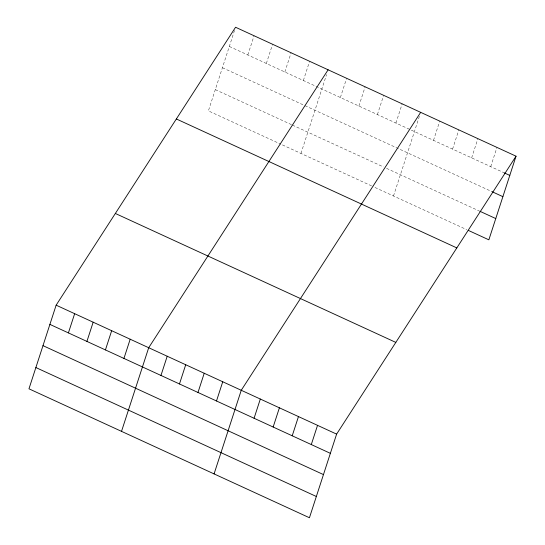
<?xml version="1.0" encoding="UTF-8"?>
<svg xmlns="http://www.w3.org/2000/svg" width="545" height="545" viewBox="0 0 545 545"><rect width="100%" height="100%" fill="white"/><g stroke="black" fill="none" stroke-linecap="round" stroke-linejoin="round"><path stroke-width="0.41" stroke-dasharray="2.73 2.04" d="M234.52 30.452L208.388 110.88L280.893 144.214M247.832 54.977L254.072 35.759M266.341 63.486L272.589 44.268M284.851 71.995L291.098 52.783M303.367 80.503L309.608 61.292M300.942 153.431L326.557 74.604M340.387 97.528L346.627 78.31M358.896 106.037L365.143 86.819M377.406 114.545L383.653 95.334M395.922 123.054L402.162 103.843M393.504 195.982L419.371 116.358M433.5 140.338L439.747 121.119M452.575 149.105L458.815 129.887M471.65 157.873L477.89 138.655M490.718 166.641L496.958 147.423M229.322 46.461L504.452 172.949M222.415 67.723L304.171 105.308M304.941 105.662L492.203 191.751M215.295 89.625L291.657 124.73M292.427 125.084L383.442 166.927M386.521 168.344L478.987 210.854M282.433 144.922L373.448 186.765M374.987 187.473L466.738 229.656"/><path stroke-width="0.82" d="M56.142 305.173L28.967 388.81L309.437 517.75L336.612 434.12L516.033 156.19L235.563 27.25L56.142 305.173L336.612 434.12M68.411 332.9L74.651 313.688M86.921 341.408L93.161 322.197M105.43 349.924L111.67 330.706M123.94 358.433L130.187 339.215M121.521 431.361L148.696 347.73L328.117 69.801M160.966 375.451L167.206 356.239M179.475 383.959L185.716 364.748M197.985 392.475L204.225 373.257M216.494 400.984L222.742 381.766M214.076 473.912L241.251 390.281L420.672 112.352M254.079 418.26L260.319 399.049M273.154 427.028L279.394 407.817M292.222 435.796L298.462 416.584M311.297 444.563L317.537 425.352M516.033 156.19L488.858 239.827L468.264 230.358M504.452 172.949L509.793 175.408M492.203 191.751L502.885 196.663M479.75 211.201L495.766 218.565M176.355 118.967L456.826 247.907M115.349 213.463L395.82 342.403M49.895 324.391L330.365 453.331M42.987 345.646L323.458 474.593M35.875 367.548L316.345 496.495"/></g></svg>
